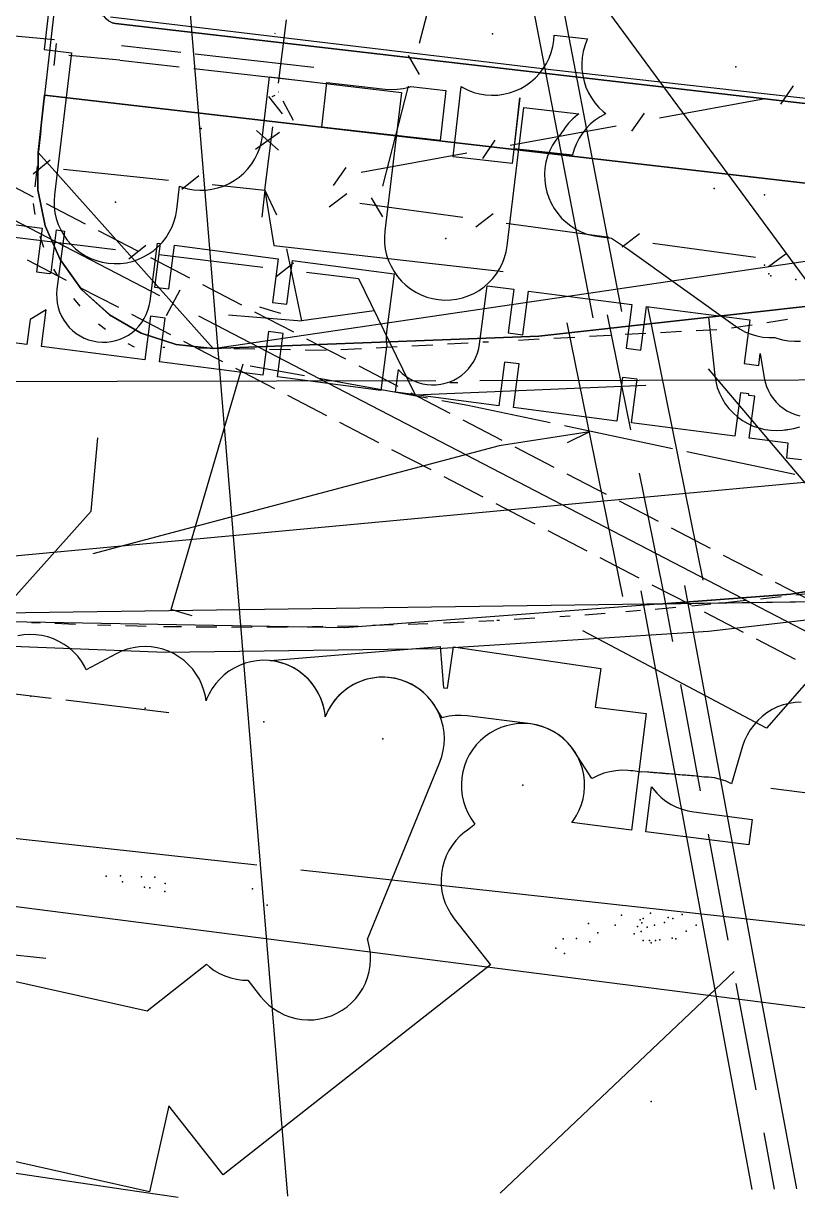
# Model space of a CAD drawing. Header units: metres. Extents: x -3782 to -2031, y 18790 to 19846.
# Drawn here: x -2442.04 to -2415.65, y 18794.76 to 18834.79 of the extents above; entities that cross this region are included whole.
import ezdxf

# ---------------------------------------------------------------- set-up
doc = ezdxf.new("R2010")
doc.units = ezdxf.units.M
for name, color, linetype in [('BOUNDARY', 7, 'Continuous'), ('CURB', 7, 'Continuous'), ('ELECTR_CABLE', 7, 'Continuous'), ('ELECTR_CABLE_COMM', 7, 'Continuous'), ('GAS', 7, 'Continuous'), ('GRASS', 7, 'Continuous'), ('GROUND', 7, 'Continuous'), ('HEAT', 7, 'Continuous'), ('OVERHEAD_POWER_LINE', 7, 'Continuous'), ('ROAD', 7, 'Continuous'), ('SEWER', 7, 'Continuous'), ('SIDEWALK_PATH', 7, 'Continuous'), ('TREE', 7, 'Continuous'), ('WATER_PIPELINE', 7, 'Continuous')]:
    doc.layers.add(name, color=color, linetype=linetype)

msp = doc.modelspace()

# ---------------------------------------------------------------- linework, layer by layer
at = {"layer": 'BOUNDARY'}
msp.add_lwpolyline([(-2326.722, 18829.413), (-2334.703, 18827.008), (-2342.391, 18823.786), (-2349.702, 18819.782), (-2356.557, 18815.038), (-2362.881, 18809.607), (-2363.129, 18809.37), (-2365.034, 18809.217), (-2368.377, 18809.111), (-2370.348, 18809.146), (-2371.073, 18809.383), (-2376.88, 18811.614), (-2384.41, 18813.69), (-2392.107, 18815.023), (-2399.897, 18815.598), (-2407.706, 18815.411), (-2411.836, 18815.11), (-2452.575, 18814.547)], dxfattribs=at)
at = {"layer": 'CURB'}
for points in [[(-2441.046, 18834.749), (-2441.126, 18834.04)], [(-2438.904, 18834.782), (-2410.008, 18831.43)], [(-2441.32, 18832.346), (-2441.541, 18830.382), (-2435.57, 18823.711), (-2391.81, 18830.158), (-2387.998, 18833.587)], [(-2441.182, 18833.543), (-2441.262, 18832.834)], [(-2412.435, 18828.996), (-2441.326, 18832.346)], [(-2441.318, 18832.337), (-2441.326, 18832.267)], [(-2441.447, 18831.131), (-2441.522, 18830.422)], [(-2441.575, 18829.925), (-2441.651, 18829.215)], [(-2441.711, 18828.648), (-2441.657, 18828.276)], [(-2441.479, 18827.531), (-2441.353, 18827.162)], [(-2441.012, 18826.413), (-2440.885, 18826.188)], [(-2502.647, 18821.191), (-2456.013, 18815.367), (-2386.061, 18821.89), (-2374.131, 18825.714)], [(-2440.339, 18825.406), (-2440.118, 18825.149)], [(-2416.703, 18824.594), (-2415.999, 18824.705)], [(-2439.483, 18824.549), (-2439.245, 18824.361)], [(-2419.111, 18824.321), (-2418.399, 18824.359)], [(-2417.902, 18824.405), (-2417.197, 18824.516)], [(-2427.591, 18823.863), (-2426.879, 18823.901)], [(-2426.38, 18823.928), (-2426.191, 18823.938)], [(-2425.168, 18823.994), (-2424.456, 18824.032)], [(-2423.957, 18824.059), (-2423.245, 18824.097)], [(-2422.746, 18824.124), (-2422.033, 18824.163)], [(-2421.534, 18824.19), (-2420.822, 18824.228)], [(-2420.323, 18824.255), (-2419.61, 18824.294)], [(-2438.477, 18823.875), (-2438.271, 18823.767)], [(-2437.29, 18823.749), (-2437.221, 18823.748)], [(-2436.077, 18823.728), (-2435.364, 18823.716)], [(-2434.864, 18823.707), (-2434.151, 18823.695)], [(-2433.651, 18823.686), (-2432.938, 18823.673)], [(-2432.438, 18823.665), (-2431.725, 18823.652)], [(-2431.226, 18823.667), (-2430.514, 18823.705)], [(-2430.014, 18823.732), (-2429.302, 18823.77)], [(-2428.803, 18823.797), (-2428.091, 18823.836)], [(-2417.408, 18815.111), (-2418.109, 18815.039)], [(-2416.211, 18815.244), (-2416.911, 18815.163)], [(-2415.014, 18815.382), (-2415.714, 18815.301)], [(-2421.005, 18814.769), (-2421.505, 18814.725)], [(-2419.805, 18814.874), (-2420.507, 18814.812)], [(-2418.606, 18814.989), (-2419.26, 18814.922)], [(-2441.465, 18814.344), (-2441.769, 18814.355)], [(-2440.262, 18814.299), (-2440.966, 18814.326)], [(-2428.254, 18814.32), (-2428.923, 18814.299)], [(-2427.015, 18814.377), (-2427.719, 18814.345)], [(-2426.002, 18814.424), (-2426.516, 18814.4)], [(-2425.812, 18814.435), (-2425.9, 18814.43)], [(-2424.61, 18814.508), (-2425.313, 18814.465)], [(-2423.407, 18814.584), (-2423.752, 18814.559)], [(-2422.206, 18814.673), (-2422.909, 18814.621)], [(-2439.058, 18814.261), (-2439.52, 18814.272)], [(-2438.168, 18814.24), (-2438.558, 18814.249)], [(-2437.853, 18814.233), (-2438.168, 18814.24)], [(-2436.649, 18814.213), (-2437.268, 18814.219)], [(-2435.444, 18814.201), (-2436.149, 18814.208)], [(-2434.24, 18814.201), (-2434.944, 18814.198)], [(-2433.035, 18814.206), (-2433.74, 18814.203)], [(-2431.831, 18814.224), (-2432.535, 18814.211)], [(-2430.626, 18814.246), (-2431.331, 18814.233)], [(-2429.422, 18814.283), (-2430.127, 18814.26)]]:
    msp.add_lwpolyline(points, dxfattribs=at)
at = {"layer": 'ELECTR_CABLE'}
for points in [[(-2444.572, 18834.568), (-2440.987, 18834.24)], [(-2433.479, 18834.45), (-2433.465, 18834.443)], [(-2440.998, 18833.358), (-2440.916, 18834.104)], [(-2438.697, 18834.03), (-2436.678, 18833.803)], [(-2438.753, 18833.533), (-2440.496, 18833.69)], [(-2438.753, 18833.533), (-2436.734, 18833.306)], [(-2436.182, 18833.747), (-2432.145, 18833.293)], [(-2436.237, 18833.25), (-2432.201, 18832.796)], [(-2433.475, 18832.332), (-2433.575, 18832.287)], [(-2433.352, 18832.46), (-2433.345, 18832.454)], [(-2433.35, 18830.471), (-2434.093, 18831.141)], [(-2433.315, 18831.07), (-2434.131, 18830.492)], [(-2433.789, 18829.467), (-2433.775, 18829.461)], [(-2433.505, 18824.972), (-2433.985, 18825.112)], [(-2433.265, 18824.901), (-2433.505, 18824.971)], [(-2437.007, 18814.805), (-2434.552, 18823.179)], [(-2432.461, 18822.772), (-2434.312, 18823.109)], [(-2428.267, 18822.009), (-2431.969, 18822.682)], [(-2426.897, 18821.76), (-2427.775, 18821.92)], [(-2424.088, 18821.168), (-2426.897, 18821.76)], [(-2419.916, 18820.29), (-2423.598, 18821.065)], [(-2439.736, 18818.158), (-2439.503, 18820.659)], [(-2415.745, 18819.412), (-2419.427, 18820.187)], [(-2448.382, 18808.49), (-2439.736, 18818.158)], [(-2436.527, 18814.665), (-2437.007, 18814.805)], [(-2436.287, 18814.594), (-2436.527, 18814.664)], [(-2441.097, 18811.773), (-2443.967, 18812.119)], [(-2437.089, 18811.29), (-2440.6, 18811.713)], [(-2413.634, 18808.33), (-2416.566, 18808.703)], [(-2442.765, 18803.078), (-2441.276, 18802.925)]]:
    msp.add_lwpolyline(points, dxfattribs=at)
for points in [[(-2427.394, 18830.243), (-2427.338, 18830.74), (-2427.125, 18832.634), (-2427.068, 18832.599), (-2426.883, 18832.508), (-2426.69, 18832.436), (-2426.49, 18832.383), (-2426.287, 18832.35), (-2426.081, 18832.337), (-2425.875, 18832.344), (-2425.671, 18832.372), (-2425.47, 18832.419), (-2425.275, 18832.486), (-2425.088, 18832.571), (-2424.91, 18832.675), (-2424.743, 18832.795), (-2424.588, 18832.931), (-2424.447, 18833.082), (-2424.322, 18833.246), (-2424.214, 18833.421), (-2424.123, 18833.606), (-2424.051, 18833.799), (-2423.998, 18833.998), (-2423.965, 18834.202), (-2423.944, 18834.386), (-2422.811, 18834.262), (-2422.831, 18834.222), (-2422.905, 18834.029), (-2422.959, 18833.83), (-2422.994, 18833.627), (-2423.008, 18833.421), (-2423.002, 18833.215), (-2422.976, 18833.011), (-2422.93, 18832.81), (-2422.865, 18832.615), (-2422.781, 18832.427), (-2422.679, 18832.248), (-2422.559, 18832.08), (-2422.424, 18831.924), (-2422.274, 18831.782), (-2422.187, 18831.715), (-2422.204, 18831.708), (-2422.385, 18831.608), (-2422.555, 18831.491), (-2422.712, 18831.359), (-2422.856, 18831.211), (-2422.985, 18831.05), (-2423.097, 18830.878), (-2423.192, 18830.695), (-2423.269, 18830.503), (-2423.326, 18830.305), (-2423.328, 18830.295), (-2425.315, 18830.512), (-2425.124, 18832.252), (-2425.376, 18830.016)], [(-2431.701, 18832.772), (-2429.713, 18832.548), (-2429.508, 18832.535), (-2429.302, 18832.542), (-2429.097, 18832.57), (-2428.897, 18832.617), (-2428.839, 18832.637), (-2427.643, 18832.502), (-2427.835, 18830.796), (-2431.872, 18831.25)], [(-2427.839, 18813.553), (-2427.72, 18812.139), (-2427.589, 18812.122), (-2427.382, 18813.539), (-2422.354, 18812.803), (-2422.547, 18811.481), (-2420.814, 18811.26), (-2421.319, 18807.292), (-2423.345, 18807.55), (-2423.301, 18807.607), (-2423.19, 18807.781), (-2423.096, 18807.965), (-2423.021, 18808.157), (-2422.966, 18808.355), (-2422.93, 18808.558), (-2422.914, 18808.763), (-2422.918, 18808.969), (-2422.942, 18809.174), (-2422.987, 18809.375), (-2423.051, 18809.571), (-2423.134, 18809.76), (-2423.234, 18809.94), (-2423.352, 18810.109), (-2423.486, 18810.265), (-2423.635, 18810.408), (-2423.797, 18810.535), (-2423.971, 18810.646), (-2424.155, 18810.739), (-2424.347, 18810.814), (-2424.545, 18810.87), (-2424.748, 18810.906), (-2426.91, 18811.181), (-2427.116, 18811.197), (-2427.322, 18811.193), (-2427.526, 18811.168), (-2427.728, 18811.124), (-2427.762, 18811.113), (-2428.007, 18811.507), (-2428.124, 18811.677), (-2428.257, 18811.834), (-2428.405, 18811.978), (-2428.566, 18812.106), (-2428.739, 18812.218), (-2428.922, 18812.312), (-2429.114, 18812.388), (-2429.312, 18812.445), (-2429.515, 18812.482), (-2429.72, 18812.5), (-2429.926, 18812.497), (-2430.131, 18812.473), (-2430.333, 18812.43), (-2430.529, 18812.367), (-2430.718, 18812.286), (-2430.898, 18812.186), (-2431.068, 18812.069), (-2431.225, 18811.936), (-2431.369, 18811.788), (-2431.497, 18811.626), (-2431.609, 18811.453), (-2431.703, 18811.27), (-2431.743, 18811.17), (-2431.778, 18811.359), (-2431.825, 18811.559), (-2431.892, 18811.754), (-2431.978, 18811.942), (-2432.081, 18812.12), (-2432.202, 18812.287), (-2432.338, 18812.442), (-2432.489, 18812.582), (-2432.653, 18812.707), (-2432.828, 18812.815), (-2433.013, 18812.906), (-2433.206, 18812.978), (-2433.405, 18813.031), (-2433.609, 18813.064), (-2433.629, 18813.065)], [(-2417.315, 18806.782), (-2420.823, 18807.229), (-2420.627, 18808.766), (-2420.583, 18808.703), (-2420.449, 18808.547), (-2420.301, 18808.404), (-2420.139, 18808.277), (-2419.965, 18808.166), (-2419.781, 18808.072), (-2419.589, 18807.997), (-2419.391, 18807.942), (-2419.188, 18807.906), (-2417.204, 18807.653)]]:
    msp.add_lwpolyline(points, close=True, dxfattribs=at)
at = {"layer": 'ELECTR_CABLE_COMM'}
for points in [[(-2427.67, 18837.501), (-2428.549, 18834.099)], [(-2433.351, 18832.75), (-2433.078, 18834.906)], [(-2428.927, 18833.696), (-2428.546, 18833.05)], [(-2433.215, 18831.71), (-2433.674, 18832.302)], [(-2428.924, 18832.647), (-2429.804, 18829.245)], [(-2415.802, 18832.655), (-2416.229, 18832.039)], [(-2432.831, 18831.483), (-2433.189, 18832.142)], [(-2416.753, 18832.213), (-2420.362, 18831.556)], [(-2420.887, 18831.73), (-2421.313, 18831.113)], [(-2433.811, 18829.107), (-2433.539, 18831.262)], [(-2421.838, 18831.287), (-2425.447, 18830.63)], [(-2425.971, 18830.804), (-2426.398, 18830.187)], [(-2426.922, 18830.361), (-2430.531, 18829.704)], [(-2441.712, 18829.66), (-2441.13, 18830.133)], [(-2440.675, 18829.819), (-2437.094, 18829.447)], [(-2436.639, 18829.134), (-2436.057, 18829.606)], [(-2431.056, 18829.878), (-2431.482, 18829.261)], [(-2435.602, 18829.292), (-2433.811, 18829.107)], [(-2433.811, 18829.107), (-2433.914, 18828.178)], [(-2433.811, 18829.107), (-2433.506, 18827.221)], [(-2433.811, 18829.107), (-2433.42, 18828.258)], [(-2431.614, 18828.539), (-2431.017, 18828.993)], [(-2430.182, 18828.842), (-2429.801, 18828.196)], [(-2430.573, 18828.665), (-2427.068, 18828.186)], [(-2426.623, 18827.858), (-2426.026, 18828.312)], [(-2425.582, 18827.983), (-2422.077, 18827.505)], [(-2442.441, 18827.507), (-2438.903, 18827.083)], [(-2421.632, 18827.177), (-2421.035, 18827.63)], [(-2438.453, 18826.763), (-2437.864, 18827.226)], [(-2433.506, 18827.221), (-2425.691, 18826.333)], [(-2420.591, 18827.302), (-2417.086, 18826.824)], [(-2437.414, 18826.905), (-2433.877, 18826.482)], [(-2416.641, 18826.496), (-2416.044, 18826.949)], [(-2433.427, 18826.161), (-2432.837, 18826.624)], [(-2432.387, 18826.303), (-2430.619, 18826.092)], [(-2430.619, 18826.092), (-2428.687, 18822.125)], [(-2428.687, 18822.125), (-2420.829, 18822.454)]]:
    msp.add_lwpolyline(points, dxfattribs=at)
at = {"layer": 'GAS'}
for points in [[(-2444.931, 18828.268), (-2441.405, 18827.81), (-2441.598, 18826.323), (-2441.154, 18826.265), (-2441.097, 18826.3), (-2440.909, 18827.746), (-2440.64, 18827.711), (-2440.897, 18825.728), (-2440.91, 18825.571), (-2440.907, 18825.414), (-2440.889, 18825.258), (-2440.855, 18825.105), (-2440.807, 18824.955), (-2440.745, 18824.811), (-2440.668, 18824.674), (-2440.578, 18824.545), (-2440.477, 18824.426), (-2440.364, 18824.317), (-2440.24, 18824.219), (-2440.108, 18824.134), (-2439.969, 18824.063), (-2439.822, 18824.005), (-2439.671, 18823.963), (-2439.517, 18823.935), (-2439.36, 18823.922), (-2439.203, 18823.925), (-2439.047, 18823.943), (-2438.894, 18823.977), (-2438.745, 18824.025), (-2438.601, 18824.088), (-2438.464, 18824.164), (-2438.335, 18824.254), (-2438.215, 18824.355), (-2438.106, 18824.468), (-2438.009, 18824.592), (-2437.924, 18824.724), (-2437.852, 18824.863), (-2437.795, 18825.01), (-2437.752, 18825.161), (-2437.724, 18825.315), (-2437.466, 18827.299), (-2437.384, 18827.288), (-2437.577, 18825.801), (-2437.081, 18825.737), (-2436.888, 18827.224), (-2433.363, 18826.767), (-2433.556, 18825.279), (-2433.06, 18825.215), (-2432.867, 18826.702), (-2429.407, 18826.253), (-2429.664, 18824.269), (-2429.677, 18824.113), (-2429.674, 18823.956), (-2429.656, 18823.8), (-2429.648, 18823.764), (-2429.663, 18823.766), (-2429.856, 18822.278), (-2433.382, 18822.736), (-2433.189, 18824.223), (-2433.685, 18824.287), (-2433.878, 18822.8), (-2437.403, 18823.257), (-2437.21, 18824.745), (-2437.706, 18824.809), (-2437.899, 18823.322), (-2441.424, 18823.779), (-2441.262, 18825.025), (-2441.81, 18824.69), (-2441.92, 18823.843), (-2445.445, 18824.301)], [(-2415.522, 18819.915), (-2416.02, 18819.964), (-2415.969, 18820.476), (-2417.297, 18820.648), (-2417.111, 18822.082), (-2417.316, 18822.102), (-2417.31, 18822.163), (-2417.6, 18822.2), (-2417.793, 18820.713), (-2421.318, 18821.17), (-2421.125, 18822.658), (-2421.621, 18822.722), (-2421.814, 18821.234), (-2425.339, 18821.692), (-2425.146, 18823.179), (-2425.642, 18823.244), (-2425.835, 18821.756), (-2429.361, 18822.214), (-2429.26, 18822.987), (-2429.243, 18822.967), (-2429.13, 18822.858), (-2429.007, 18822.761), (-2428.875, 18822.676), (-2428.735, 18822.605), (-2428.589, 18822.547), (-2428.438, 18822.505), (-2428.283, 18822.477), (-2428.127, 18822.464), (-2427.97, 18822.467), (-2427.814, 18822.485), (-2427.66, 18822.519), (-2427.511, 18822.567), (-2427.367, 18822.63), (-2427.23, 18822.706), (-2427.101, 18822.796), (-2426.982, 18822.898), (-2426.873, 18823.011), (-2426.775, 18823.134), (-2426.69, 18823.266), (-2426.619, 18823.406), (-2426.562, 18823.552), (-2426.519, 18823.703), (-2426.491, 18823.858), (-2426.234, 18825.841), (-2425.32, 18825.723), (-2425.513, 18824.235), (-2425.018, 18824.171), (-2424.825, 18825.659), (-2421.299, 18825.201), (-2421.492, 18823.714), (-2420.996, 18823.649), (-2420.803, 18825.137), (-2417.278, 18824.679), (-2417.471, 18823.192), (-2416.975, 18823.128), (-2416.922, 18823.533), (-2416.789, 18822.71), (-2416.756, 18822.556), (-2416.709, 18822.407), (-2416.647, 18822.263), (-2416.571, 18822.125), (-2416.482, 18821.996), (-2416.381, 18821.876), (-2416.268, 18821.766), (-2416.146, 18821.668), (-2416.014, 18821.582), (-2415.875, 18821.51), (-2415.729, 18821.452), (-2415.578, 18821.408)]]:
    msp.add_lwpolyline(points, dxfattribs=at)
at = {"layer": 'GRASS'}
for points in [[(-2389.468, 18835.784), (-2395.576, 18834.399), (-2399.568, 18833.865), (-2405.046, 18832.256), (-2408.303, 18831.433), (-2424.059, 18833.202), (-2439.078, 18835.002)], [(-2439.02, 18834.809), (-2438.904, 18834.782), (-2410.008, 18831.43), (-2409.154, 18831.367), (-2408.298, 18831.378), (-2407.447, 18831.463), (-2406.605, 18831.62), (-2389.852, 18835.49)], [(-2412.435, 18828.996), (-2441.32, 18832.346), (-2441.541, 18830.382), (-2441.549, 18829.114), (-2441.295, 18827.886), (-2440.791, 18826.738), (-2440.05, 18825.709), (-2439.109, 18824.859), (-2438.023, 18824.231), (-2436.831, 18823.843), (-2435.57, 18823.711), (-2424.476, 18824.13), (-2413.456, 18825.349)]]:
    msp.add_lwpolyline(points, dxfattribs=at)
msp.add_lwpolyline([(-2384.664, 18821.079), (-2384.555, 18822.372), (-2386.061, 18821.89), (-2400.832, 18817.909), (-2415.878, 18815.334), (-2431.099, 18814.179), (-2446.395, 18814.454), (-2446.473, 18813.72), (-2437.205, 18813.357), (-2427.938, 18813.474), (-2418.688, 18814.069), (-2409.476, 18815.142), (-2403.207, 18816.342), (-2396.979, 18817.731), (-2390.796, 18819.311)], close=True, dxfattribs=at)
at = {"layer": 'GROUND'}
for points in [[(-2389.852, 18835.49), (-2406.213, 18831.71), (-2406.605, 18831.62), (-2407.447, 18831.463), (-2408.298, 18831.379), (-2409.153, 18831.367), (-2410.008, 18831.43), (-2438.904, 18834.782), (-2439.02, 18834.809)], [(-2413.456, 18825.349), (-2424.476, 18824.13), (-2435.57, 18823.711), (-2436.831, 18823.843), (-2438.023, 18824.231), (-2439.109, 18824.859), (-2440.05, 18825.709), (-2440.791, 18826.738), (-2441.295, 18827.886), (-2441.549, 18829.114), (-2441.541, 18830.382), (-2441.32, 18832.346), (-2412.435, 18828.996)], [(-2384.41, 18813.69), (-2392.107, 18815.023), (-2399.897, 18815.598), (-2407.706, 18815.411), (-2411.836, 18815.11), (-2420.396, 18814.992), (-2415.878, 18815.334), (-2400.832, 18817.909), (-2386.061, 18821.89)]]:
    msp.add_lwpolyline(points, dxfattribs=at)
at = {"layer": 'HEAT'}
for points in [[(-2436.779, 18840.227), (-2433.035, 18794.815)], [(-2421.642, 18824.967), (-2424.409, 18839.346)], [(-2424.83, 18838.89), (-2393.147, 18795.853)], [(-2422.618, 18824.747), (-2425.251, 18838.434)], [(-2418.87, 18815.81), (-2420.758, 18825.135)], [(-2421.335, 18820.93), (-2422.13, 18824.857)], [(-2421.614, 18815.254), (-2423.502, 18824.579)], [(-2422.749, 18820.86), (-2425.822, 18820.392)], [(-2422.749, 18820.86), (-2423.502, 18820.492)], [(-2425.822, 18820.392), (-2439.679, 18816.705)], [(-2420.242, 18815.532), (-2421.037, 18819.459)], [(-2419.906, 18813.722), (-2420.242, 18815.532)], [(-2417.081, 18802.609), (-2419.496, 18815.623)], [(-2418.555, 18802.335), (-2420.988, 18815.441)], [(-2418.961, 18808.628), (-2419.632, 18812.247)], [(-2418.015, 18803.533), (-2418.687, 18807.153)], [(-2417.818, 18802.472), (-2425.789, 18794.915)], [(-2417.2, 18795.034), (-2418.555, 18802.335)], [(-2415.679, 18795.055), (-2417.081, 18802.609)], [(-2417.069, 18798.438), (-2417.741, 18802.058)], [(-2416.44, 18795.044), (-2416.796, 18796.964)]]:
    msp.add_lwpolyline(points, dxfattribs=at)
at = {"layer": 'OVERHEAD_POWER_LINE'}
for points in [[(-2433.075, 18827.1), (-2432.558, 18824.654)], [(-2435.05, 18824.856), (-2432.558, 18824.654)], [(-2430.08, 18824.985), (-2432.558, 18824.654)], [(-2430.056, 18803.11), (-2450, 18805.666)], [(-2403.694, 18799.731), (-2430.056, 18803.11)], [(-2440.621, 18795.335), (-2442.599, 18795.628)], [(-2438.643, 18795.042), (-2440.621, 18795.335)], [(-2436.767, 18794.764), (-2438.643, 18795.042)]]:
    msp.add_lwpolyline(points, dxfattribs=at)
at = {"layer": 'ROAD'}
for points in [[(-2328.439, 18840.257), (-2370.322, 18826.935), (-2374.131, 18825.714), (-2384.555, 18822.373), (-2386.061, 18821.89), (-2400.832, 18817.909), (-2415.878, 18815.335), (-2415.879, 18815.335), (-2431.099, 18814.179), (-2431.1, 18814.179), (-2446.395, 18814.455)], [(-2440.985, 18835.325), (-2441.321, 18832.346), (-2441.542, 18830.383), (-2441.542, 18830.382), (-2441.55, 18829.116), (-2441.549, 18829.114), (-2441.295, 18827.887), (-2441.295, 18827.885), (-2440.791, 18826.739), (-2440.79, 18826.737), (-2440.05, 18825.71), (-2440.049, 18825.709), (-2439.11, 18824.86), (-2439.108, 18824.859), (-2438.024, 18824.232), (-2438.022, 18824.231), (-2436.832, 18823.843), (-2436.83, 18823.843), (-2435.57, 18823.711), (-2435.569, 18823.711), (-2424.477, 18824.13), (-2424.476, 18824.131), (-2418.692, 18824.77), (-2418.473, 18822.782), (-2418.44, 18822.579), (-2418.388, 18822.379), (-2418.316, 18822.186), (-2418.226, 18822.001), (-2418.118, 18821.825), (-2417.993, 18821.661), (-2417.853, 18821.51), (-2417.698, 18821.374), (-2417.531, 18821.253), (-2417.353, 18821.149), (-2417.166, 18821.063), (-2416.971, 18820.996), (-2416.771, 18820.949), (-2416.566, 18820.921), (-2416.36, 18820.913), (-2416.155, 18820.926), (-2416.097, 18820.935), (-2416.039, 18820.938), (-2416.01, 18820.943), (-2415.98, 18820.945), (-2415.777, 18820.978), (-2415.577, 18821.03)]]:
    msp.add_lwpolyline(points, dxfattribs=at)
at = {"layer": 'SEWER'}
for points in [[(-2459.181, 18836.825), (-2437.406, 18825.512)], [(-2441.696, 18828.868), (-2443.027, 18829.559)], [(-2439.921, 18827.946), (-2441.252, 18828.637)], [(-2438.146, 18827.024), (-2439.477, 18827.715)], [(-2441.911, 18826.725), (-2440.58, 18826.033)], [(-2436.371, 18826.103), (-2437.702, 18826.794)], [(-2440.136, 18825.802), (-2438.805, 18825.111)], [(-2436.714, 18825.698), (-2437.171, 18824.819)], [(-2434.596, 18825.181), (-2435.927, 18825.872)], [(-2438.362, 18824.88), (-2437.031, 18824.188)], [(-2436.075, 18824.82), (-2414.301, 18813.508)], [(-2432.821, 18824.259), (-2434.152, 18824.95)], [(-2436.587, 18823.957), (-2435.256, 18823.266)], [(-2431.046, 18823.338), (-2432.377, 18824.029)], [(-2429.271, 18822.416), (-2430.602, 18823.107)], [(-2434.813, 18823.035), (-2433.482, 18822.343)], [(-2418.701, 18823.013), (-2395.114, 18795.19)], [(-2427.983, 18822.603), (-2449.716, 18822.558)], [(-2427.509, 18822.542), (-2427.231, 18822.543)], [(-2404.75, 18822.65), (-2426.483, 18822.606)], [(-2433.038, 18822.113), (-2431.707, 18821.421)], [(-2427.496, 18821.494), (-2428.828, 18822.185)], [(-2431.264, 18821.19), (-2429.933, 18820.498)], [(-2425.721, 18820.573), (-2427.053, 18821.264)], [(-2423.946, 18819.651), (-2425.278, 18820.342)], [(-2429.489, 18820.268), (-2428.158, 18819.576)], [(-2427.714, 18819.345), (-2426.384, 18818.653)], [(-2422.171, 18818.729), (-2423.503, 18819.42)], [(-2425.94, 18818.423), (-2424.609, 18817.731)], [(-2420.396, 18817.808), (-2421.728, 18818.499)], [(-2424.165, 18817.5), (-2422.834, 18816.808)], [(-2418.621, 18816.886), (-2419.953, 18817.577)], [(-2422.391, 18816.578), (-2421.06, 18815.886)], [(-2416.846, 18815.964), (-2418.178, 18816.655)], [(-2420.616, 18815.655), (-2419.285, 18814.963)], [(-2415.071, 18815.043), (-2416.403, 18815.734)], [(-2418.842, 18814.733), (-2417.511, 18814.041)], [(-2416.709, 18810.768), (-2422.972, 18814.085)], [(-2417.067, 18813.81), (-2415.736, 18813.118)], [(-2414.301, 18813.508), (-2416.709, 18810.768)], [(-2434.08, 18806.088), (-2451.37, 18807.991)], [(-2415.3, 18804.02), (-2432.59, 18805.923)]]:
    msp.add_lwpolyline(points, dxfattribs=at)
at = {"layer": 'SIDEWALK_PATH'}
msp.add_lwpolyline([(-2440.985, 18835.326), (-2441.32, 18832.346), (-2412.435, 18828.996), (-2411.779, 18828.942), (-2411.121, 18828.931), (-2410.465, 18828.963), (-2409.811, 18829.038), (-2408.752, 18829.199), (-2407.693, 18829.365), (-2406.636, 18829.538), (-2405.579, 18829.716), (-2406.213, 18831.71), (-2406.605, 18831.62), (-2407.447, 18831.463), (-2408.298, 18831.379), (-2409.153, 18831.367), (-2410.008, 18831.43), (-2438.904, 18834.782), (-2439.02, 18834.809), (-2439.125, 18834.863), (-2439.215, 18834.94), (-2439.284, 18835.037)], close=True, dxfattribs=at)
at = {"layer": 'TREE'}
for p in [(-2426.052, 18834.437), (-2417.76, 18833.312), (-2435.981, 18831.202), (-2418.494, 18829.159), (-2438.898, 18828.699), (-2416.78, 18828.939), (-2427.638, 18827.457), (-2416.775, 18826.544), (-2416.627, 18826.255), (-2416.559, 18826.179), (-2415.709, 18826.053), (-2441.792, 18811.855), (-2437.896, 18811.444), (-2433.843, 18810.977), (-2429.792, 18810.4), (-2425.013, 18808.822), (-2439.223, 18805.724), (-2438.728, 18805.731), (-2438.667, 18805.522), (-2438.011, 18805.691), (-2437.559, 18805.679), (-2437.915, 18805.349), (-2437.735, 18805.315), (-2437.225, 18805.2), (-2437.208, 18805.463), (-2434.235, 18805.284), (-2433.733, 18804.733), (-2421.659, 18804.384), (-2420.665, 18804.458), (-2420.063, 18804.307), (-2419.586, 18804.409), (-2422.781, 18804.102), (-2421.875, 18804.043), (-2421.108, 18804), (-2421.018, 18804.228), (-2420.963, 18804.133), (-2420.913, 18804.276), (-2420.783, 18803.975), (-2420.533, 18804.048), (-2420.194, 18804.139), (-2419.909, 18804.27), (-2419.104, 18804.05), (-2423.642, 18803.583), (-2423.189, 18803.591), (-2422.456, 18803.79), (-2421.227, 18803.747), (-2420.986, 18803.827), (-2420.917, 18803.522), (-2420.697, 18803.529), (-2420.493, 18803.527), (-2420.345, 18803.549), (-2419.923, 18803.607), (-2419.798, 18803.587), (-2419.45, 18803.841), (-2423.894, 18803.26), (-2423.599, 18803.083), (-2422.732, 18803.475), (-2420.642, 18803.446), (-2420.643, 18798.035)]:
    msp.add_point(p, dxfattribs=at)
at = {"layer": 'WATER_PIPELINE'}
for points in [[(-2440.908, 18837.539), (-2441.331, 18833.894), (-2440.401, 18833.782), (-2440.983, 18828.95), (-2440.997, 18828.744), (-2440.992, 18828.538), (-2440.966, 18828.334), (-2440.92, 18828.133), (-2440.855, 18827.937), (-2440.771, 18827.749), (-2440.669, 18827.57), (-2440.55, 18827.402), (-2440.415, 18827.246), (-2440.265, 18827.105), (-2440.102, 18826.978), (-2439.928, 18826.869), (-2439.743, 18826.777), (-2439.551, 18826.703), (-2439.352, 18826.649), (-2439.149, 18826.614), (-2438.943, 18826.599), (-2438.737, 18826.605), (-2438.533, 18826.631), (-2438.332, 18826.677), (-2438.136, 18826.742), (-2437.948, 18826.826), (-2437.769, 18826.928), (-2437.601, 18827.047), (-2437.445, 18827.182), (-2437.304, 18827.332), (-2437.177, 18827.495), (-2437.068, 18827.669), (-2436.976, 18827.853), (-2436.902, 18828.046), (-2436.848, 18828.245), (-2436.813, 18828.448), (-2436.718, 18829.238), (-2436.634, 18829.206), (-2436.435, 18829.152), (-2436.232, 18829.117), (-2436.026, 18829.102), (-2435.82, 18829.108), (-2435.616, 18829.134), (-2435.415, 18829.18), (-2435.219, 18829.245), (-2435.031, 18829.329), (-2434.852, 18829.431), (-2434.684, 18829.55), (-2434.528, 18829.685), (-2434.387, 18829.835), (-2434.26, 18829.998), (-2434.151, 18830.172), (-2434.059, 18830.356), (-2433.985, 18830.549), (-2433.931, 18830.748), (-2433.896, 18830.951), (-2433.653, 18832.969), (-2429.155, 18832.428), (-2429.723, 18827.708), (-2429.737, 18827.502), (-2429.732, 18827.296), (-2429.706, 18827.092), (-2429.66, 18826.891), (-2429.595, 18826.695), (-2429.511, 18826.507), (-2429.409, 18826.328), (-2429.29, 18826.16), (-2429.155, 18826.004), (-2429.005, 18825.863), (-2428.842, 18825.736), (-2428.668, 18825.627), (-2428.483, 18825.535), (-2428.291, 18825.461), (-2428.092, 18825.407), (-2427.889, 18825.372), (-2427.683, 18825.357), (-2427.477, 18825.363), (-2427.273, 18825.389), (-2427.072, 18825.435), (-2426.876, 18825.5), (-2426.688, 18825.584), (-2426.509, 18825.686), (-2426.341, 18825.805), (-2426.185, 18825.94), (-2426.044, 18826.09), (-2425.917, 18826.253), (-2425.808, 18826.427), (-2425.716, 18826.611), (-2425.642, 18826.804), (-2425.588, 18827.003), (-2425.553, 18827.206), (-2424.985, 18831.926), (-2423.113, 18831.7), (-2423.157, 18831.67), (-2423.314, 18831.537), (-2423.457, 18831.389), (-2423.586, 18831.228), (-2423.591, 18831.219), (-2423.597, 18831.211), (-2423.637, 18831.15), (-2423.68, 18831.09), (-2423.717, 18831.029), (-2423.771, 18830.971), (-2423.898, 18830.808), (-2424.008, 18830.634), (-2424.1, 18830.45), (-2424.173, 18830.257), (-2424.228, 18830.058), (-2424.263, 18829.855), (-2424.277, 18829.65), (-2424.272, 18829.444), (-2424.246, 18829.239), (-2424.2, 18829.038), (-2424.135, 18828.843), (-2424.051, 18828.655), (-2423.949, 18828.475), (-2423.83, 18828.307), (-2423.695, 18828.152), (-2423.545, 18828.01), (-2423.382, 18827.884), (-2423.208, 18827.774), (-2423.024, 18827.682), (-2422.831, 18827.608), (-2422.633, 18827.553), (-2422.429, 18827.519), (-2421.994, 18827.466), (-2421.446, 18827.105), (-2417.784, 18824.474), (-2417.611, 18824.362), (-2417.428, 18824.268), (-2417.236, 18824.192), (-2417.038, 18824.135), (-2416.835, 18824.098), (-2416.63, 18824.081), (-2416.433, 18824.084), (-2416.362, 18824.057), (-2416.163, 18824.003), (-2415.96, 18823.968), (-2415.754, 18823.953), (-2415.548, 18823.959)], [(-2443.685, 18802.439), (-2437.82, 18801.129), (-2435.804, 18802.713), (-2435.703, 18802.624), (-2435.536, 18802.504), (-2435.357, 18802.401), (-2435.17, 18802.316), (-2434.975, 18802.249), (-2434.774, 18802.203), (-2434.57, 18802.176), (-2434.389, 18802.17), (-2433.958, 18801.621), (-2433.823, 18801.465), (-2433.673, 18801.324), (-2433.51, 18801.197), (-2433.335, 18801.088), (-2433.151, 18800.996), (-2432.958, 18800.922), (-2432.76, 18800.868), (-2432.556, 18800.834), (-2432.351, 18800.819), (-2432.145, 18800.825), (-2431.94, 18800.851), (-2431.74, 18800.897), (-2431.544, 18800.962), (-2431.356, 18801.046), (-2431.177, 18801.148), (-2431.009, 18801.268), (-2430.853, 18801.403), (-2430.712, 18801.553), (-2430.586, 18801.715), (-2430.476, 18801.89), (-2430.384, 18802.074), (-2430.31, 18802.267), (-2430.256, 18802.466), (-2430.222, 18802.669), (-2430.207, 18802.874), (-2430.213, 18803.08), (-2430.239, 18803.285), (-2430.285, 18803.486), (-2430.312, 18803.566), (-2427.847, 18809.608), (-2427.779, 18809.802), (-2427.73, 18810.002), (-2427.701, 18810.206), (-2427.692, 18810.412), (-2427.703, 18810.618), (-2427.734, 18810.822), (-2427.786, 18811.021), (-2427.856, 18811.215), (-2427.945, 18811.401), (-2428.052, 18811.577), (-2428.176, 18811.742), (-2428.315, 18811.894), (-2428.468, 18812.031), (-2428.635, 18812.153), (-2428.812, 18812.258), (-2428.999, 18812.345), (-2429.193, 18812.414), (-2429.393, 18812.463), (-2429.597, 18812.492), (-2429.803, 18812.501), (-2430.009, 18812.49), (-2430.213, 18812.458), (-2430.412, 18812.407), (-2430.606, 18812.337), (-2430.792, 18812.247), (-2430.968, 18812.141), (-2431.133, 18812.017), (-2431.285, 18811.878), (-2431.422, 18811.724), (-2431.544, 18811.558), (-2431.649, 18811.381), (-2431.736, 18811.194), (-2431.753, 18811.154), (-2431.756, 18811.216), (-2431.79, 18811.419), (-2431.843, 18811.618), (-2431.916, 18811.811), (-2432.007, 18811.996), (-2432.115, 18812.171), (-2432.241, 18812.335), (-2432.382, 18812.485), (-2432.536, 18812.621), (-2432.704, 18812.741), (-2432.882, 18812.844), (-2433.07, 18812.929), (-2433.265, 18812.996), (-2433.466, 18813.043), (-2433.67, 18813.07), (-2433.876, 18813.077), (-2434.082, 18813.063), (-2434.285, 18813.03), (-2434.484, 18812.977), (-2434.677, 18812.904), (-2434.862, 18812.813), (-2435.037, 18812.704), (-2435.201, 18812.579), (-2435.351, 18812.438), (-2435.487, 18812.283), (-2435.607, 18812.116), (-2435.71, 18811.937), (-2435.795, 18811.75), (-2435.813, 18811.698), (-2435.836, 18811.852), (-2435.886, 18812.052), (-2435.955, 18812.246), (-2436.043, 18812.432), (-2436.149, 18812.609), (-2436.272, 18812.775), (-2436.41, 18812.928), (-2436.562, 18813.066), (-2436.728, 18813.189), (-2436.905, 18813.295), (-2437.091, 18813.383), (-2437.285, 18813.453), (-2437.485, 18813.503), (-2437.688, 18813.534), (-2437.894, 18813.544), (-2438.1, 18813.534), (-2438.304, 18813.504), (-2438.504, 18813.454), (-2438.698, 18813.385), (-2438.884, 18813.297), (-2439.898, 18812.756), (-2439.956, 18812.874), (-2440.065, 18813.049), (-2440.19, 18813.213), (-2440.331, 18813.363), (-2440.486, 18813.499), (-2440.653, 18813.619), (-2440.831, 18813.722), (-2441.019, 18813.807), (-2441.214, 18813.874), (-2441.415, 18813.921), (-2441.619, 18813.948), (-2441.825, 18813.955), (-2442.031, 18813.941), (-2442.234, 18813.908)], [(-2415.533, 18811.655), (-2415.739, 18811.643), (-2415.942, 18811.61), (-2416.142, 18811.558), (-2416.335, 18811.487), (-2416.521, 18811.397), (-2416.696, 18811.29), (-2416.861, 18811.165), (-2417.012, 18811.025), (-2417.149, 18810.871), (-2417.27, 18810.705), (-2417.374, 18810.527), (-2417.461, 18810.34), (-2417.528, 18810.145), (-2417.902, 18808.869), (-2418.084, 18808.952), (-2418.279, 18809.018), (-2418.48, 18809.065), (-2418.684, 18809.092), (-2418.849, 18809.098), (-2419.012, 18809.12), (-2419.104, 18809.123), (-2419.196, 18809.135), (-2419.268, 18809.137), (-2419.34, 18809.147), (-2419.403, 18809.149), (-2419.466, 18809.157), (-2419.486, 18809.158), (-2419.506, 18809.16), (-2419.584, 18809.163), (-2419.662, 18809.173), (-2419.72, 18809.175), (-2419.778, 18809.183), (-2419.829, 18809.185), (-2419.88, 18809.191), (-2419.953, 18809.194), (-2420.025, 18809.203), (-2420.066, 18809.205), (-2420.108, 18809.21), (-2420.137, 18809.211), (-2420.166, 18809.215), (-2420.197, 18809.216), (-2420.228, 18809.22), (-2420.251, 18809.221), (-2420.273, 18809.224), (-2420.312, 18809.225), (-2420.35, 18809.23), (-2420.398, 18809.232), (-2420.447, 18809.238), (-2420.475, 18809.239), (-2420.504, 18809.243), (-2420.522, 18809.243), (-2420.54, 18809.246), (-2420.541, 18809.246), (-2420.541, 18809.246), (-2420.573, 18809.247), (-2420.604, 18809.251), (-2420.639, 18809.252), (-2420.675, 18809.257), (-2420.724, 18809.258), (-2420.773, 18809.265), (-2420.979, 18809.272), (-2421.015, 18809.269), (-2421.049, 18809.278), (-2421.253, 18809.304), (-2421.347, 18809.308), (-2421.44, 18809.32), (-2421.646, 18809.327), (-2421.852, 18809.313), (-2422.055, 18809.28), (-2422.254, 18809.227), (-2422.447, 18809.154), (-2422.632, 18809.063), (-2422.664, 18809.043), (-2423.24, 18809.949), (-2423.359, 18810.117), (-2423.494, 18810.273), (-2423.644, 18810.415), (-2423.806, 18810.542), (-2423.981, 18810.652), (-2424.165, 18810.744), (-2424.357, 18810.818), (-2424.556, 18810.873), (-2424.759, 18810.907), (-2424.965, 18810.922), (-2425.171, 18810.917), (-2425.375, 18810.891), (-2425.576, 18810.846), (-2425.772, 18810.781), (-2425.96, 18810.697), (-2426.139, 18810.595), (-2426.307, 18810.476), (-2426.463, 18810.341), (-2426.605, 18810.192), (-2426.732, 18810.029), (-2426.842, 18809.855), (-2426.934, 18809.671), (-2427.008, 18809.478), (-2427.063, 18809.28), (-2427.097, 18809.077), (-2427.112, 18808.871), (-2427.107, 18808.665), (-2427.081, 18808.46), (-2427.036, 18808.259), (-2426.971, 18808.064), (-2426.887, 18807.876), (-2426.785, 18807.696), (-2426.653, 18807.488), (-2426.692, 18807.461), (-2426.796, 18807.37), (-2426.908, 18807.291), (-2426.954, 18807.25), (-2427.004, 18807.215), (-2427.16, 18807.08), (-2427.301, 18806.93), (-2427.428, 18806.767), (-2427.537, 18806.593), (-2427.629, 18806.408), (-2427.703, 18806.216), (-2427.757, 18806.017), (-2427.792, 18805.814), (-2427.806, 18805.608), (-2427.8, 18805.402), (-2427.774, 18805.198), (-2427.728, 18804.997), (-2427.663, 18804.801), (-2427.579, 18804.613), (-2427.477, 18804.434), (-2427.357, 18804.266), (-2426.121, 18802.694), (-2435.231, 18795.532), (-2437.085, 18797.891), (-2437.739, 18794.963), (-2444.993, 18796.583)]]:
    msp.add_lwpolyline(points, dxfattribs=at)

doc.saveas('drawing.dxf')
